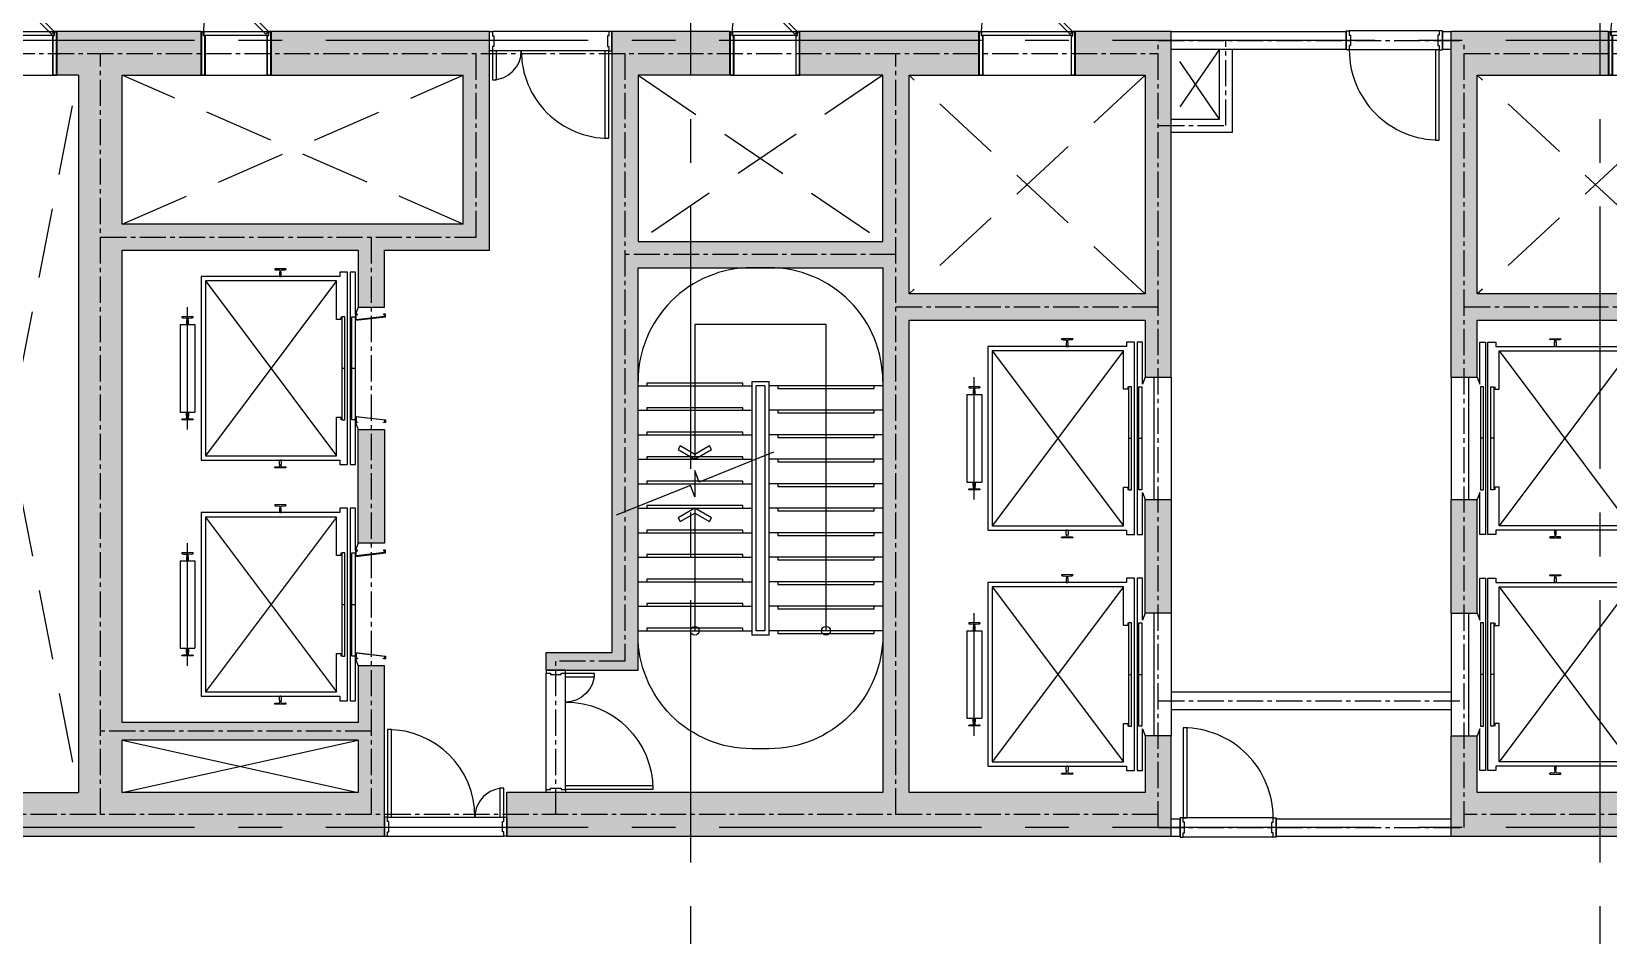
# Model space of a CAD drawing. Header units: millimetres. Extents: x 10000 to 302800, y 6800 to 229018.
# Drawn here: x 191841 to 209878, y 28143 to 38478 of the extents above; entities that cross this region are included whole.
import ezdxf

# ---------------------------------------------------------------- set-up
doc = ezdxf.new("R2010")
doc.units = ezdxf.units.MM
doc.header["$LTSCALE"] = 400
doc.header["$MEASUREMENT"] = 0
for name, pattern in [('X-CORE_9F$0$CEN', [62, 60, -1, 0, -1]), ('X-CORE_9F$0$CENTER2', [1.125, 0.75, -0.125, 0.125, -0.125]), ('X-CORE_9F$0$DASHED', [3, 2, -1]), ('X-GRID_5~ROOF$0$CENTER2', [1.125, 0.75, -0.125, 0.125, -0.125])]:
    doc.linetypes.add(name, pattern=pattern)
doc.layers.get('0').update_dxf_attribs({"linetype": 'CONTINUOUS'})
for name, color, linetype in [('A-TXT1', 3, 'CONTINUOUS'), ('X-CORE_9F$0$A-CEN2', 8, 'X-CORE_9F$0$CENTER2'), ('X-CORE_9F$0$A-CON', 2, 'CONTINUOUS'), ('X-CORE_9F$0$A-DOOR', 4, 'CONTINUOUS'), ('X-CORE_9F$0$A-DOORF', 9, 'CONTINUOUS'), ('X-CORE_9F$0$A-ELE4', 8, 'CONTINUOUS'), ('X-CORE_9F$0$A-ELEV', 5, 'CONTINUOUS'), ('X-CORE_9F$0$A-ETC', 9, 'CONTINUOUS'), ('X-CORE_9F$0$A-HAT', 252, 'CONTINUOUS'), ('X-CORE_9F$0$A-HR', 6, 'CONTINUOUS'), ('X-CORE_9F$0$A-OPEN1', 1, 'X-CORE_9F$0$CEN'), ('X-CORE_9F$0$A-OPEN2', 9, 'X-CORE_9F$0$DASHED'), ('X-CORE_9F$0$A-STR', 4, 'CONTINUOUS'), ('X-CORE_9F$0$A-SYM', 7, 'CONTINUOUS'), ('X-CORE_9F$0$A-WALB', 3, 'CONTINUOUS'), ('X-CORE_9F$0$A-WALD', 7, 'CONTINUOUS'), ('X-CORE_9F$0$AUDIT_D_210105153807-0', 4, 'CONTINUOUS'), ('X-GRID_5~ROOF$0$A-CEN1', 1, 'X-GRID_5~ROOF$0$CENTER2')]:
    doc.layers.add(name, color=color, linetype=linetype)

# ---------------------------------------------------------------- blocks, each defined once
blk = doc.blocks.new('*U723')
at = {"layer": 'X-CORE_9F$0$A-ELEV'}
for p, q in [((850, 2039), (850, 1869)), ((1850, 2039), (850, 2039)), ((850, 2039), (850, 1869)), ((1850, 2039), (1850, 1869)), ((650, 1954), (2050, 1954)), ((773, 1907), (772, 1897)), ((1850, 1869), (850, 1869)), ((1927, 1907), (1928, 1897)), ((2350, 1749), (350, 249)), ((2350, 249), (350, 1749)), ((300, 886), (300, 898)), ((300, 898), (300, 886)), ((2477, 845), (2478, 835)), ((1350, 189), (1350, 154)), ((1350, 72), (1350, 37))]:
    blk.add_line(p, q, dxfattribs=at)
for points in [[(761, 1890), (765, 1890), (761, 1890), (761, 2018), (765, 2018, -0.397026), (772, 2011), (773, 2001), (775, 1968, 0.397088), (782, 1961), (800, 1961, 0.414214), (804, 1965), (847, 1965, -0.414214), (850, 1963), (850, 1945, -0.414214), (847, 1943), (804, 1943, 0.414214), (800, 1947), (782, 1947, 0.397073), (775, 1940), (772, 1897, -0.397026), (765, 1890, 0.397026), (772, 1897, -0.397026), (765, 1890)], [(1939, 1890), (1935, 1890), (1939, 1890), (1939, 2018), (1935, 2018, 0.397026), (1928, 2011), (1927, 2001), (1925, 1968, -0.397088), (1918, 1961), (1900, 1961, -0.414214), (1896, 1965), (1853, 1965, 0.414214), (1850, 1963), (1850, 1945, 0.414214), (1853, 1943), (1896, 1943, -0.414214), (1900, 1947), (1918, 1947, -0.397073), (1925, 1940), (1928, 1897, 0.397026), (1935, 1890, -0.397026), (1928, 1897, 0.397026), (1935, 1890)], [(211, 828), (215, 828), (211, 828), (211, 956), (215, 956, -0.397026), (222, 949), (223, 939), (225, 906, 0.397088), (232, 899), (250, 899, 0.414214), (254, 903), (297, 903, -0.414214), (300, 901), (300, 883, -0.414214), (297, 881), (254, 881, 0.414214), (250, 885), (232, 885, 0.397073), (225, 878), (222, 835, -0.397026), (215, 828, 0.397026), (222, 835, -0.397026), (215, 828)], [(2489, 828), (2485, 828), (2489, 828), (2489, 956), (2485, 956, 0.397026), (2478, 949), (2477, 939), (2475, 906, -0.397088), (2468, 899), (2450, 899, -0.414214), (2446, 903), (2403, 903, 0.414214), (2400, 901), (2400, 883, 0.414214), (2403, 881), (2446, 881, -0.414214), (2450, 885), (2468, 885, -0.397073), (2475, 878), (2478, 835, 0.397026), (2485, 828, -0.397026), (2478, 835, 0.397026), (2485, 828)]]:
    blk.add_lwpolyline(points, format="xyb", dxfattribs=at)
for points in [[(250, 122), (2450, 122), (2450, 212), (2400, 212), (2400, 1799), (300, 1799), (300, 212), (250, 212)], [(760, 189), (760, 154), (1940, 154), (1940, 189)], [(760, 72), (1940, 72), (1940, 37), (760, 37)]]:
    blk.add_lwpolyline(points, close=True, dxfattribs=at)
for points in [[(1940, 199), (1910, 199), (1910, 249), (2350, 249), (2350, 1749), (350, 1749), (350, 249), (790, 249), (790, 199), (760, 199)], [(2050, 0), (1970, 30), (2450, 30), (2450, 92), (250, 92), (250, 30), (730, 30), (650, 0)]]:
    blk.add_lwpolyline(points, dxfattribs=at)
blk = doc.blocks.new('*U725')
at = {"layer": 'X-CORE_9F$0$A-DOOR'}
for points in [[(735, 25), (735, 10), (730, 10), (730, 30), (800, 30), (760, -310), (730, -310), (730, -290), (735, -290), (735, -305), (756, -305), (794, 25)], [(1965, 25), (1965, 10), (1970, 10), (1970, 30), (1900, 30), (1940, -310), (1970, -310), (1970, -290), (1965, -290), (1965, -305), (1944, -305), (1906, 25)]]:
    blk.add_lwpolyline(points, close=True, dxfattribs=at)
at = {"layer": 'X-CORE_9F$0$A-ELEV'}
for p, q in [((850, 2039), (850, 1869)), ((1850, 2039), (850, 2039)), ((850, 2039), (850, 1869)), ((1850, 2039), (1850, 1869)), ((650, 1954), (2050, 1954)), ((773, 1907), (772, 1897)), ((1850, 1869), (850, 1869)), ((1927, 1907), (1928, 1897)), ((2350, 1749), (350, 249)), ((2350, 249), (350, 1749)), ((300, 886), (300, 898)), ((300, 898), (300, 886)), ((2477, 845), (2478, 835)), ((1350, 189), (1350, 154)), ((1350, 72), (1350, 37))]:
    blk.add_line(p, q, dxfattribs=at)
for points in [[(761, 1890), (765, 1890), (761, 1890), (761, 2018), (765, 2018, -0.397026), (772, 2011), (773, 2001), (775, 1968, 0.397088), (782, 1961), (800, 1961, 0.414214), (804, 1965), (847, 1965, -0.414214), (850, 1963), (850, 1945, -0.414214), (847, 1943), (804, 1943, 0.414214), (800, 1947), (782, 1947, 0.397073), (775, 1940), (772, 1897, -0.397026), (765, 1890, 0.397026), (772, 1897, -0.397026), (765, 1890)], [(1939, 1890), (1935, 1890), (1939, 1890), (1939, 2018), (1935, 2018, 0.397026), (1928, 2011), (1927, 2001), (1925, 1968, -0.397088), (1918, 1961), (1900, 1961, -0.414214), (1896, 1965), (1853, 1965, 0.414214), (1850, 1963), (1850, 1945, 0.414214), (1853, 1943), (1896, 1943, -0.414214), (1900, 1947), (1918, 1947, -0.397073), (1925, 1940), (1928, 1897, 0.397026), (1935, 1890, -0.397026), (1928, 1897, 0.397026), (1935, 1890)], [(211, 828), (215, 828), (211, 828), (211, 956), (215, 956, -0.397026), (222, 949), (223, 939), (225, 906, 0.397088), (232, 899), (250, 899, 0.414214), (254, 903), (297, 903, -0.414214), (300, 901), (300, 883, -0.414214), (297, 881), (254, 881, 0.414214), (250, 885), (232, 885, 0.397073), (225, 878), (222, 835, -0.397026), (215, 828, 0.397026), (222, 835, -0.397026), (215, 828)], [(2489, 828), (2485, 828), (2489, 828), (2489, 956), (2485, 956, 0.397026), (2478, 949), (2477, 939), (2475, 906, -0.397088), (2468, 899), (2450, 899, -0.414214), (2446, 903), (2403, 903, 0.414214), (2400, 901), (2400, 883, 0.414214), (2403, 881), (2446, 881, -0.414214), (2450, 885), (2468, 885, -0.397073), (2475, 878), (2478, 835, 0.397026), (2485, 828, -0.397026), (2478, 835, 0.397026), (2485, 828)]]:
    blk.add_lwpolyline(points, format="xyb", dxfattribs=at)
for points in [[(250, 122), (2450, 122), (2450, 212), (2400, 212), (2400, 1799), (300, 1799), (300, 212), (250, 212)], [(760, 189), (760, 154), (1940, 154), (1940, 189)], [(760, 72), (1940, 72), (1940, 37), (760, 37)]]:
    blk.add_lwpolyline(points, close=True, dxfattribs=at)
for points in [[(1940, 199), (1910, 199), (1910, 249), (2350, 249), (2350, 1749), (350, 1749), (350, 249), (790, 249), (790, 199), (760, 199)], [(2050, 0), (1970, 30), (2450, 30), (2450, 92), (250, 92), (250, 30), (730, 30), (650, 0)]]:
    blk.add_lwpolyline(points, dxfattribs=at)
blk = doc.blocks.new('X-CORE_9F$0$SD-1000-220')
at = {"layer": 'X-CORE_9F$0$A-DOOR'}
for points in [[(35, 28), (80, 28), (80, 1058), (35, 1058)], [(0, -192), (35, -192), (35, -142), (50, -142), (50, -22), (35, -22), (35, 28), (0, 28)], [(1100, -192), (1065, -192), (1065, -142), (1050, -142), (1050, -22), (1065, -22), (1065, 28), (1100, 28)]]:
    blk.add_lwpolyline(points, close=True, dxfattribs=at)
at = {"layer": 'X-CORE_9F$0$A-DOORF'}
blk.add_arc((35, 28), 1030, 359.9893, 90.0107, dxfattribs=at)
at = {"layer": 'X-CORE_9F$0$A-ELE4'}
for p, q in [((35, 28), (1065, 28)), ((35, -192), (1065, -192))]:
    blk.add_line(p, q, dxfattribs=at)
blk = doc.blocks.new('X-CORE_9F$0$201105_FSD(1300)')
at = {"layer": 'X-CORE_9F$0$A-DOOR'}
for points in [[(52494, 126259), (52494, 126304), (52164, 126304), (52164, 126259)], [(52714, 126339), (52714, 126304), (52664, 126304), (52664, 126289), (52544, 126289), (52544, 126304), (52494, 126304), (52494, 126339)], [(52494, 124974), (52494, 125019), (51494, 125019), (51494, 124974)], [(52714, 124939), (52714, 124974), (52664, 124974), (52664, 124989), (52544, 124989), (52544, 124974), (52494, 124974), (52494, 124939)]]:
    blk.add_lwpolyline(points, close=True, dxfattribs=at)
at = {"layer": 'X-CORE_9F$0$A-DOORF'}
for centre, radius, start, end in [((52494, 126304), 330, 180, 270), ((52494, 124974), 1000, 90, 180)]:
    blk.add_arc(centre, radius, start, end, dxfattribs=at)
at = {"layer": 'X-CORE_9F$0$A-ELE4'}
for p, q in [((52494, 124974), (52494, 126304)), ((52714, 124974), (52714, 126304))]:
    blk.add_line(p, q, dxfattribs=at)
blk = doc.blocks.new('*U728')
at = {"layer": 'X-CORE_9F$0$A-DOOR', "color": 8}
for p, q in [((1070, 0), (30, 0)), ((45, -45), (1055, -45)), ((1055, -500), (45, -500))]:
    blk.add_line(p, q, dxfattribs=at)
at = {"layer": 'X-CORE_9F$0$A-DOOR'}
for points in [[(765, 735), (30, 0), (58, -28), (794, 707)], [(2, -15), (2, -15), (2, -15), (0, -15), (0, 0), (30, 0), (30, -45), (45, -45), (45, -500), (0, -500), (0, -485), (2, -485), (2, -485), (2, -485), (2, -498), (43, -498), (43, -47), (28, -47), (28, -2), (2, -2)], [(1098, -15), (1098, -15), (1098, -15), (1100, -15), (1100, 0), (1070, 0), (1070, -45), (1055, -45), (1055, -500), (1100, -500), (1100, -485), (1098, -485), (1098, -485), (1098, -485), (1098, -498), (1057, -498), (1057, -47), (1072, -47), (1072, -2), (1098, -2)]]:
    blk.add_lwpolyline(points, close=True, dxfattribs=at)
at = {"layer": 'X-CORE_9F$0$A-DOOR', "color": 8}
for points in [[(20, -498), (2, -498), (2, -2), (20, -2), (20, -3), (3, -3), (3, -497), (20, -497)], [(1080, -498), (1098, -498), (1098, -2), (1080, -2), (1080, -3), (1097, -3), (1097, -497), (1080, -497)]]:
    blk.add_lwpolyline(points, close=True, dxfattribs=at)
blk.add_arc((30, 0), 1040, 0, 45, dxfattribs=at)
blk = doc.blocks.new('*U741')
at = {"layer": 'X-CORE_9F$0$A-DOOR', "color": 8}
for p, q in [((770, 0), (30, 0)), ((45, -45), (755, -45)), ((755, -500), (45, -500))]:
    blk.add_line(p, q, dxfattribs=at)
at = {"layer": 'X-CORE_9F$0$A-DOOR'}
for points in [[(553, 523), (30, 0), (58, -28), (582, 495)], [(2, -15), (2, -15), (2, -15), (0, -15), (0, 0), (30, 0), (30, -45), (45, -45), (45, -500), (0, -500), (0, -485), (2, -485), (2, -485), (2, -485), (2, -498), (43, -498), (43, -47), (28, -47), (28, -2), (2, -2)], [(798, -15), (798, -15), (798, -15), (800, -15), (800, 0), (770, 0), (770, -45), (755, -45), (755, -500), (800, -500), (800, -485), (798, -485), (798, -485), (798, -485), (798, -498), (757, -498), (757, -47), (772, -47), (772, -2), (798, -2)]]:
    blk.add_lwpolyline(points, close=True, dxfattribs=at)
at = {"layer": 'X-CORE_9F$0$A-DOOR', "color": 8}
for points in [[(20, -498), (2, -498), (2, -2), (20, -2), (20, -3), (3, -3), (3, -497), (20, -497)], [(780, -498), (798, -498), (798, -2), (780, -2), (780, -3), (797, -3), (797, -497), (780, -497)]]:
    blk.add_lwpolyline(points, close=True, dxfattribs=at)
blk.add_arc((30, 0), 740, 0, 45, dxfattribs=at)
blk = doc.blocks.new('X-CORE_9F$0$201207_점검구 수정용_JANG')
at = {"layer": 'X-CORE_9F$0$A-DOOR', "xscale": -1, "rotation": 359.9999999999994}
for name, p in [('*U728', (187349, 56871)), ('*U728', (198999, 56871)), ('*U741', (189801, 56871)), ('*U741', (195849, 56871)), ('*U741', (205899, 56871))]:
    blk.add_blockref(name, p, dxfattribs=at)
blk = doc.blocks.new('X-CORE_9F$0$X-PLAN$0$SD-1000-220')
at = {"layer": 'X-CORE_9F$0$A-DOORF'}
blk.add_arc((35, 28), 1030, 359.9893, 90.0107, dxfattribs=at)
at = {"layer": 'X-CORE_9F$0$A-ELE4'}
for p, q in [((1065, 28), (35, 28)), ((1065, -192), (35, -192))]:
    blk.add_line(p, q, dxfattribs=at)
at = {"layer": 'X-CORE_9F$0$AUDIT_D_210105153807-0'}
for points in [[(35, 28), (80, 28), (80, 1058), (35, 1058)], [(0, -192), (35, -192), (35, -142), (50, -142), (50, -22), (35, -22), (35, 28), (0, 28)], [(1100, -192), (1065, -192), (1065, -142), (1050, -142), (1050, -22), (1065, -22), (1065, 28), (1100, 28)]]:
    blk.add_lwpolyline(points, close=True, dxfattribs=at)
blk = doc.blocks.new('X-CORE_9F')
at = {"layer": 'X-CORE_9F$0$A-HAT'}
h = blk.add_hatch(dxfattribs=at)
h.set_pattern_fill('AR-CONC', color=256)
h.set_pattern_definition([(50, (0, 0), (182.18467, -15.93909), [19.05, -209.55]), (355, (0, 0), (-35.24283, 191.05664), [15.24, -167.64]), (100.451, (15.18, -1.33), (146.9425, 175.11669), [16.19, -178.09]), (46.1842, (0, 50.8), (271.07904, -42.04233), [28.575, -314.325]), (96.6356, (22.6, 47.3), (237.40423, 247.42556), [24.285, -267.135]), (351.184, (0, 50.8), (237.4046, 247.42512), [22.86, -251.46]), (21, (25.4, 38.1), (151.61488, -102.26552), [19.05, -209.55]), (326, (25.4, 38.1), (61.80203, 184.18797), [15.24, -167.64]), (71.4514, (38.03, 29.58), (213.41649, 81.92286), [16.19, -178.09]), (37.5, (0, 0), (3.088603, 84.555039), [0, -165.608, 0, -170.18, 0, -168.275]), (7.5, (0, 0), (66.819663, 100.180575), [0, -97.028, 0, -161.798, 0, -64.135]), (327.5, (-56.64, 0), (135.590595, -5.728744), [0, -63.5, 0, -198.12, 0, -262.89]), (317.5, (-82.04, 0), (148.12918, 25.42649), [0, -82.55, 0, -131.572, 0, -186.69])])
h.paths.add_polyline_path([(224199, 48171), (218399, 48171), (218399, 54021), (221199, 54021), (221199, 49571), (222299, 49571), (222299, 49771), (221499, 49771), (221499, 51221), (223699, 51221), (223699, 49571), (224199, 49571), (224199, 56871), (222999, 56871), (222999, 56371), (223699, 56371), (223699, 51421), (221499, 51421), (221499, 56371), (222199, 56371), (222199, 56871), (220699, 56871), (220699, 56371), (221199, 56371), (221199, 54321), (218399, 54321), (218399, 56371), (219599, 56371), (219599, 56871), (215399, 56871), (215399, 56371), (218099, 56371), (218099, 55371), (214149, 55371), (214149, 55071), (215099, 55071), (215099, 54421), (215399, 54421), (215399, 55071), (218099, 55071), (218099, 49671), (214149, 49671), (214149, 48171), (212699, 48171), (212699, 55071), (212799, 55071), (212799, 55371), (212699, 55371), (212699, 56871), (212399, 56871), (212399, 47671), (217129, 47671), (217129, 48171), (214449, 48171), (214449, 49471), (218099, 49471), (218099, 48171), (217929, 48171), (217929, 47671), (224199, 47671)])
h.paths.add_polyline_path([(215399, 50321), (215099, 50321), (215099, 49671), (215399, 49671)], flags=17)
h.paths.add_polyline_path([(215399, 53021), (215099, 53021), (215099, 51721), (215399, 51721)], flags=17)
h.paths.add_polyline_path([(209599, 48821), (209299, 48821), (209299, 48171), (206599, 48171), (206599, 56371), (209299, 56371), (209299, 55721), (209599, 55721), (209599, 56871), (205899, 56871), (205899, 56371), (206299, 56371), (206299, 53871), (203599, 53871), (203599, 56371), (205099, 56371), (205099, 56871), (203299, 56871), (203299, 52921), (203599, 52921), (203599, 53571), (206299, 53571), (206299, 48171), (203599, 48171), (203599, 48821), (203299, 48821), (203299, 47671), (209599, 47671)])
h.paths.add_polyline_path([(209599, 51571), (209299, 51571), (209299, 50221), (209599, 50221)], flags=17)
h.paths.add_polyline_path([(209599, 54321), (209299, 54321), (209299, 52971), (209599, 52971)], flags=17)
h.paths.add_polyline_path([(203599, 51521), (203299, 51521), (203299, 50221), (203599, 50221)], flags=17)
h.paths.add_polyline_path([(200099, 48821), (199799, 48821), (199799, 48171), (197099, 48171), (197099, 53571), (199799, 53571), (199799, 52921), (200099, 52921), (200099, 56871), (198999, 56871), (198999, 56371), (199799, 56371), (199799, 53871), (197099, 53871), (197099, 56371), (197899, 56371), (197899, 56871), (195849, 56871), (195849, 56371), (196799, 56371), (196799, 54471), (193999, 54471), (193999, 56371), (195049, 56371), (195049, 56871), (193699, 56871), (193699, 49771), (192949, 49771), (192949, 49571), (193999, 49571), (193999, 54171), (196799, 54171), (196799, 48171), (192499, 48171), (192499, 47671), (200099, 47671)])
h.paths.add_polyline_path([(200099, 51521), (199799, 51521), (199799, 50221), (200099, 50221)], flags=17)
h.paths.add_polyline_path([(191099, 49621), (190799, 49621), (190799, 48971), (188099, 48971), (188099, 54371), (190799, 54371), (190799, 53721), (191099, 53721), (191099, 54371), (192299, 54371), (192299, 56871), (189801, 56871), (189801, 56371), (191999, 56371), (191999, 54671), (188099, 54671), (188099, 56371), (189001, 56371), (189001, 56871), (187349, 56871), (187349, 56371), (187599, 56371), (187599, 48171), (185999, 48171), (185999, 56371), (186249, 56371), (186249, 56871), (185799, 56871), (185799, 47671), (191099, 47671)])
h.paths.add_polyline_path([(188099, 48171), (188099, 48771), (190799, 48771), (190799, 48171)], flags=16)
h.paths.add_polyline_path([(191099, 52321), (190799, 52321), (190799, 51021), (191099, 51021)], flags=17)
for p, q in [((200099, 49321), (203299, 49321)), ((200099, 49121), (203299, 49121))]:
    blk.add_line(p, q)
at = {"layer": 'X-CORE_9F$0$A-CEN2'}
for p, q in [((199949, 47771), (199949, 56771)), ((199949, 56771), (203449, 56771)), ((200724, 55796), (200724, 56771)), ((203449, 47771), (203449, 56771)), ((185899, 56621), (199949, 56621)), ((187849, 47921), (187849, 56621)), ((192149, 54521), (192149, 56621)), ((193849, 56621), (193849, 49671)), ((196949, 47921), (196949, 56621)), ((203449, 56621), (209449, 56621)), ((199949, 55796), (200724, 55796)), ((187849, 54521), (192149, 54521)), ((190949, 47921), (190949, 54521)), ((196949, 54321), (193849, 54321)), ((199949, 53721), (196949, 53721)), ((206449, 53721), (203449, 53721)), ((193849, 49671), (193059, 49671)), ((193059, 47921), (193059, 49671)), ((199949, 49221), (203449, 49221)), ((190949, 48871), (187849, 48871)), ((199949, 47921), (185899, 47921)), ((209449, 47921), (203449, 47921)), ((199949, 47771), (203449, 47771))]:
    blk.add_line(p, q, dxfattribs=at)
at = {"layer": 'X-CORE_9F$0$A-CON', "ltscale": 10}
for p, q in [((189001, 56871), (187349, 56871)), ((187349, 56871), (187349, 56371)), ((189001, 56871), (189001, 56371)), ((192299, 56871), (189801, 56871)), ((189801, 56871), (189801, 56371)), ((192299, 54371), (192299, 56871)), ((193699, 56871), (193699, 49771)), ((195049, 56871), (193699, 56871)), ((195049, 56371), (195049, 56871)), ((197899, 56871), (195849, 56871)), ((195849, 56371), (195849, 56871)), ((197899, 56371), (197899, 56871)), ((200099, 56871), (198999, 56871)), ((198999, 56871), (198999, 56371)), ((200099, 52921), (200099, 56871)), ((205099, 56871), (203299, 56871)), ((203299, 52921), (203299, 56871)), ((205099, 56371), (205099, 56871)), ((187599, 56371), (187349, 56371)), ((187599, 56371), (187599, 48171)), ((188099, 56371), (189001, 56371)), ((188099, 54671), (188099, 56371)), ((189801, 56371), (191999, 56371)), ((191999, 54671), (191999, 56371)), ((193999, 56371), (193999, 54471)), ((195049, 56371), (193999, 56371)), ((196799, 56371), (195849, 56371)), ((196799, 54471), (196799, 56371)), ((197099, 56371), (197899, 56371)), ((197099, 53871), (197099, 56371)), ((198999, 56371), (199799, 56371)), ((199799, 56371), (199799, 53871)), ((203599, 56371), (205099, 56371)), ((203599, 53871), (203599, 56371)), ((191999, 54671), (188099, 54671)), ((188099, 48971), (188099, 54371)), ((188099, 54371), (190799, 54371)), ((190799, 54371), (190799, 53721)), ((191099, 54371), (192299, 54371)), ((191099, 53721), (191099, 54371)), ((193999, 54471), (196799, 54471)), ((193999, 49571), (193999, 54171)), ((193999, 54171), (196799, 54171)), ((196799, 54171), (196799, 48171)), ((199799, 53871), (197099, 53871)), ((206299, 53871), (203599, 53871)), ((190799, 53721), (191099, 53721)), ((197099, 48171), (197099, 53571)), ((197099, 53571), (199799, 53571)), ((199799, 53571), (199799, 52921)), ((203599, 52921), (203599, 53571)), ((203599, 53571), (206299, 53571)), ((199799, 52921), (200099, 52921)), ((190799, 52321), (191099, 52321)), ((190799, 51021), (190799, 52321)), ((191099, 52321), (191099, 51021)), ((203299, 50221), (203299, 51521)), ((203599, 50221), (203599, 51521)), ((191099, 51021), (190799, 51021)), ((191099, 49621), (190799, 49621)), ((190799, 49621), (190799, 48971)), ((191099, 47671), (191099, 49621)), ((192949, 49571), (192949, 49771)), ((192949, 49771), (193699, 49771)), ((192949, 49571), (193999, 49571)), ((190799, 48971), (188099, 48971)), ((188099, 48171), (188099, 48771)), ((190799, 48771), (188099, 48771)), ((190799, 48771), (190799, 48171)), ((200099, 48821), (199799, 48821)), ((199799, 48821), (199799, 48171)), ((200099, 47671), (200099, 48821)), ((203299, 47671), (203299, 48821)), ((203599, 48171), (203599, 48821)), ((185999, 48171), (187599, 48171)), ((190799, 48171), (188099, 48171)), ((196799, 48171), (192499, 48171)), ((192499, 47671), (192499, 48171)), ((199799, 48171), (197099, 48171)), ((206299, 48171), (203599, 48171)), ((185799, 47671), (191099, 47671)), ((192499, 47671), (200099, 47671)), ((203299, 47671), (209599, 47671))]:
    blk.add_line(p, q, dxfattribs=at)
at = {"layer": 'X-CORE_9F$0$A-CON'}
for p, q in [((203299, 52921), (203599, 52921)), ((199799, 51521), (200099, 51521)), ((199799, 50221), (199799, 51521)), ((200099, 51521), (200099, 50221)), ((203299, 51521), (203599, 51521)), ((200099, 50221), (199799, 50221)), ((203299, 50221), (203599, 50221)), ((203299, 48821), (203599, 48821))]:
    blk.add_line(p, q, dxfattribs=at)
at = {"layer": 'X-CORE_9F$0$A-ELE4'}
for points in [[(195199, 52821), (195199, 52851), (194099, 52851), (194099, 52821)], [(195599, 52821), (195599, 52791), (196699, 52791), (196699, 52821)], [(195199, 52541), (195199, 52571), (194099, 52571), (194099, 52541)], [(195599, 52541), (195599, 52511), (196699, 52511), (196699, 52541)], [(195199, 52261), (195199, 52291), (194099, 52291), (194099, 52261)], [(195599, 52261), (195599, 52231), (196699, 52231), (196699, 52261)], [(195199, 51981), (195199, 52011), (194099, 52011), (194099, 51981)], [(195599, 51981), (195599, 51951), (196699, 51951), (196699, 51981)], [(195199, 51701), (195199, 51731), (194099, 51731), (194099, 51701)], [(195599, 51701), (195599, 51671), (196699, 51671), (196699, 51701)], [(195199, 51421), (195199, 51451), (194099, 51451), (194099, 51421)], [(195599, 51421), (195599, 51391), (196699, 51391), (196699, 51421)], [(195199, 51141), (195199, 51171), (194099, 51171), (194099, 51141)], [(195599, 51141), (195599, 51111), (196699, 51111), (196699, 51141)], [(195199, 50861), (195199, 50891), (194099, 50891), (194099, 50861)], [(195599, 50861), (195599, 50831), (196699, 50831), (196699, 50861)], [(195199, 50581), (195199, 50611), (194099, 50611), (194099, 50581)], [(195599, 50581), (195599, 50551), (196699, 50551), (196699, 50581)], [(195199, 50301), (195199, 50331), (194099, 50331), (194099, 50301)], [(195599, 50301), (195599, 50271), (196699, 50271), (196699, 50301)], [(195199, 50021), (195199, 50051), (194099, 50051), (194099, 50021)], [(195599, 50021), (195599, 49991), (196699, 49991), (196699, 50021)]]:
    blk.add_lwpolyline(points, dxfattribs=at)
at = {"layer": 'X-CORE_9F$0$A-ETC', "flags": 128}
for points in [[(196799, 52871, 0.414214), (195499, 54171), (195299, 54171, 0.414214), (193999, 52871)], [(196799, 49971, -0.414214), (195499, 48671), (195299, 48671, -0.414214), (193999, 49971)]]:
    blk.add_lwpolyline(points, format="xyb", dxfattribs=at)
at = {"layer": 'X-CORE_9F$0$A-HR'}
for p, q in [((195299, 52871), (195299, 49971)), ((195299, 52871), (195499, 52871)), ((195499, 49971), (195499, 52871)), ((195349, 50021), (195349, 52821)), ((195449, 52821), (195349, 52821)), ((195449, 52821), (195449, 50021)), ((195499, 49971), (195299, 49971)), ((195449, 50021), (195349, 50021))]:
    blk.add_line(p, q, dxfattribs=at)
at = {"layer": 'X-CORE_9F$0$A-OPEN1'}
for p, q in [((188099, 48171), (190799, 48771)), ((188099, 48771), (190799, 48171))]:
    blk.add_line(p, q, dxfattribs=at)
at = {"layer": 'X-CORE_9F$0$A-OPEN2'}
for p, q in [((200649, 55871), (200099, 56671)), ((200649, 56671), (200099, 55871)), ((185999, 56371), (187599, 48171)), ((185999, 48171), (187599, 56371)), ((191999, 54671), (188099, 56371)), ((188099, 54671), (191999, 56371)), ((193999, 56371), (196799, 54471)), ((196799, 56371), (193999, 54471)), ((199799, 56371), (197099, 53871)), ((199799, 53871), (197099, 56371)), ((206299, 56371), (203599, 53871)), ((206299, 53871), (203599, 56371))]:
    blk.add_line(p, q, dxfattribs=at)
at = {"layer": 'X-CORE_9F$0$A-STR'}
for p, q in [((193999, 52821), (195299, 52821)), ((196799, 52821), (195499, 52821)), ((193999, 52541), (195299, 52541)), ((196799, 52541), (195499, 52541)), ((193999, 52261), (195299, 52261)), ((196799, 52261), (195499, 52261)), ((193999, 51981), (195299, 51981)), ((196799, 51981), (195499, 51981)), ((193999, 51701), (195299, 51701)), ((196799, 51701), (195499, 51701)), ((193999, 51421), (195299, 51421)), ((196799, 51421), (195499, 51421)), ((193999, 51141), (195299, 51141)), ((196799, 51141), (195499, 51141)), ((193999, 50861), (195299, 50861)), ((196799, 50861), (195499, 50861)), ((193999, 50581), (195299, 50581)), ((196799, 50581), (195499, 50581)), ((193999, 50301), (195299, 50301)), ((196799, 50301), (195499, 50301)), ((193999, 50021), (195299, 50021)), ((196799, 50021), (195499, 50021))]:
    blk.add_line(p, q, dxfattribs=at)
at = {"layer": 'X-CORE_9F$0$A-SYM'}
for points in [[(196149, 50021), (196149, 53521), (194649, 53521), (194649, 51981)], [(195549, 52061), (194698, 51721), (194649, 51851), (194649, 51551), (194600, 51682), (193749, 51341)], [(194649, 51421), (194649, 50021)]]:
    blk.add_lwpolyline(points, dxfattribs=at)
for points in [[(194841, 52092), (194817, 52134), (194649, 52037), (194481, 52134), (194457, 52092), (194649, 51981)], [(194457, 51310), (194481, 51269), (194649, 51366), (194817, 51269), (194841, 51310), (194649, 51421)]]:
    blk.add_lwpolyline(points, close=True, dxfattribs=at)
for centre in [(194649, 50021), (196149, 50021)]:
    blk.add_circle(centre, 50, dxfattribs=at)
at = {"layer": 'X-CORE_9F$0$A-WALB'}
for p, q in [((200099, 56871), (202099, 56871)), ((202099, 56871), (202099, 56671)), ((203199, 56871), (203199, 56671)), ((203199, 56871), (203299, 56871)), ((200099, 56671), (202099, 56671)), ((203199, 56671), (203299, 56671)), ((199899, 52921), (199899, 51521)), ((200099, 52921), (200099, 51521)), ((203299, 52921), (203299, 51521)), ((203499, 52921), (203499, 51521)), ((199899, 50221), (199899, 48821)), ((200099, 50221), (200099, 48821)), ((203299, 50221), (203299, 48821)), ((203499, 50221), (203499, 48821)), ((200099, 47871), (200199, 47871)), ((200199, 47671), (200199, 47871)), ((201299, 47671), (201299, 47871)), ((201299, 47871), (203299, 47871)), ((200099, 47671), (200199, 47671)), ((201299, 47671), (203299, 47671))]:
    blk.add_line(p, q, dxfattribs=at)
at = {"layer": 'X-CORE_9F$0$A-WALD'}
for p, q in [((200649, 55871), (200649, 56671)), ((200799, 55721), (200799, 56671)), ((200099, 55871), (200649, 55871)), ((200099, 55721), (200799, 55721))]:
    blk.add_line(p, q, dxfattribs=at)
for name, p, rotation in [('X-CORE_9F$0$SD-1000-220', (203199, 56689), 180), ('*U725', (190799, 51671), 90), ('*U725', (190799, 48971), 90)]:
    blk.add_blockref(name, p, dxfattribs=dict(rotation=rotation))
at = {"layer": 'X-CORE_9F$0$A-DOOR'}
for name, p in [('X-CORE_9F$0$201207_점검구 수정용_JANG', (0, 0)), ('X-CORE_9F$0$X-PLAN$0$SD-1000-220', (200199, 47853))]:
    blk.add_blockref(name, p, dxfattribs=at)
for p, rotation in [((318638, 4157), 89.99999999999999), ((66160, 100385), 270)]:
    blk.add_blockref('X-CORE_9F$0$201105_FSD(1300)', p, dxfattribs=dict(at, rotation=rotation))
at = {"layer": 'X-CORE_9F$0$A-DOOR', "xscale": -1}
blk.add_blockref('X-CORE_9F$0$201105_FSD(1300)', (245663, -76768), dxfattribs=at)
at = {"layer": 'X-CORE_9F$0$A-ELEV', "rotation": 90}
for p in [(199799, 50871), (199799, 48171)]:
    blk.add_blockref('*U723', p, dxfattribs=at)
at = {"layer": 'X-CORE_9F$0$A-ELEV', "xscale": -1, "rotation": 270}
for p in [(203599, 50871), (203599, 48171)]:
    blk.add_blockref('*U723', p, dxfattribs=at)
blk = doc.blocks.new('X-GRID_5~ROOF')
at = {"layer": 'X-GRID_5~ROOF$0$A-CEN1', "ltscale": 10}
for p, q in [((194599, 81871), (194599, 33068)), ((204999, 81871), (204999, 33068))]:
    blk.add_line(p, q, dxfattribs=at)
for points in [[(251927, 56771), (158517, 56771)], [(251927, 47771), (158517, 47771)]]:
    blk.add_lwpolyline(points, dxfattribs=at)
blk = doc.blocks.new('X-BASE-9F')
for name in ['X-GRID_5~ROOF', 'X-CORE_9F']:
    blk.add_blockref(name, (0, 0))

msp = doc.modelspace()

# ---------------------------------------------------------------- block references
at = {"layer": 'A-TXT1'}
msp.add_blockref('X-BASE-9F', (4779, -18394), dxfattribs=at)

doc.saveas('drawing.dxf')
